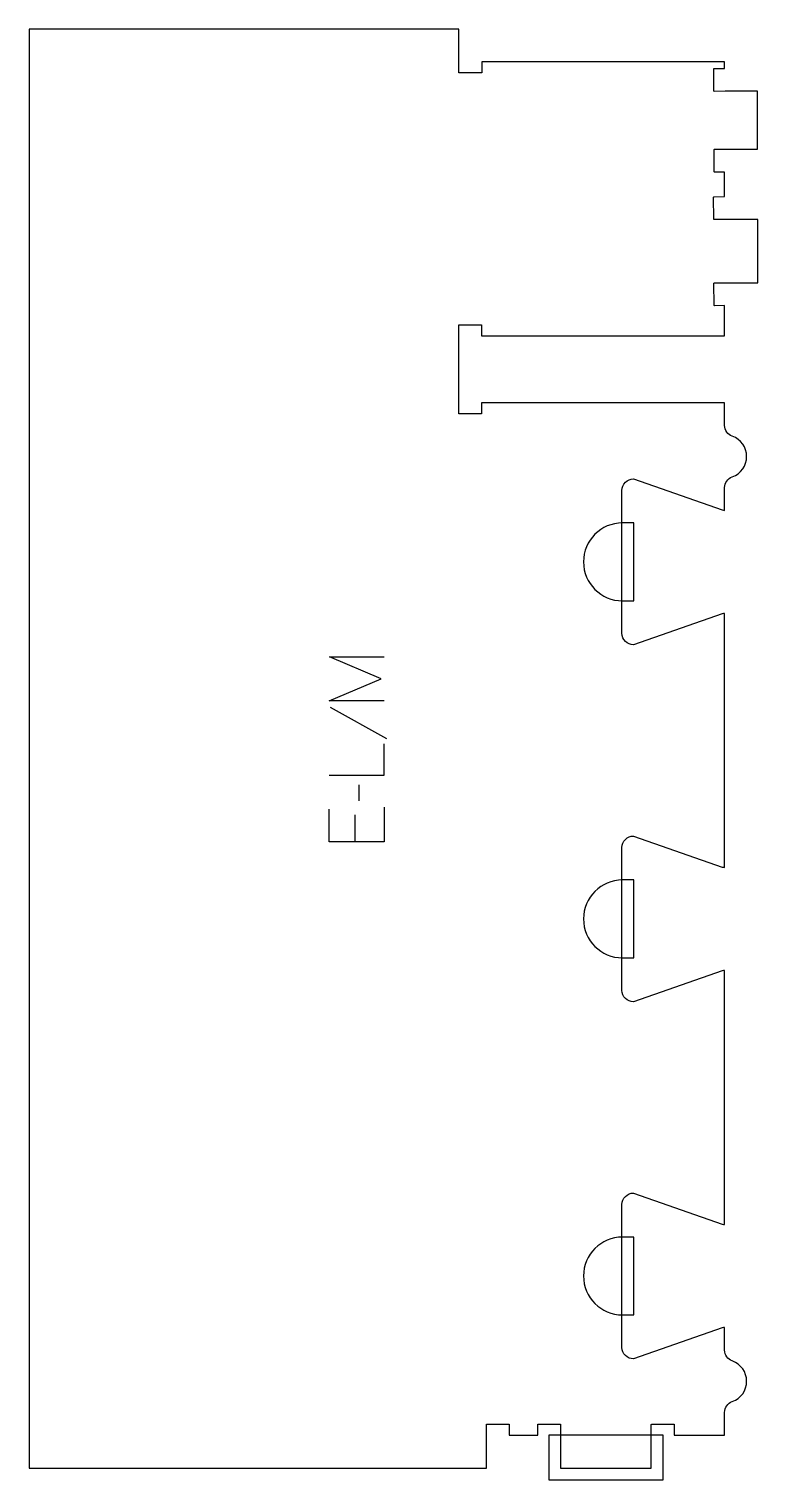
# Model space of a CAD drawing. Extents: x 0 to 398, y -6 to 786.
import ezdxf

# ---------------------------------------------------------------- set-up
doc = ezdxf.new("R2010")
doc.units = 0
for name, color, linetype in [('1_ANYTOOL_1MMDEEP_LABELS_S', 2, 'CONTINUOUS'), ('4_ANYTOOL_CUTTHROUGH_OUTSI', 5, 'CONTINUOUS'), ('5_ANYTOOL_HALF_MILL_9MM_IN', 3, 'CONTINUOUS')]:
    doc.layers.add(name, color=color, linetype=linetype)

msp = doc.modelspace()

# ---------------------------------------------------------------- linework, layer by layer
at = {"layer": '1_ANYTOOL_1MMDEEP_LABELS_S'}
for p, q in [((164.22957, 415.378999), (195.000999, 398.193284)), ((179.872428, 372.993284), (179.958142, 364.20757)), ((177.686713, 356.493284), (177.686713, 341.836141))]:
    msp.add_line(p, q, dxfattribs=at)
for points in [[(193.758142, 418.80757), (163.758142, 418.80757), (192.12957, 430.80757), (163.886713, 442.80757), (193.758142, 442.80757)], [(163.758142, 378.136141), (193.758142, 378.136141), (193.758142, 395.236141)], [(193.758142, 360.778999), (193.758142, 341.836141), (163.758142, 341.836141), (163.758142, 359.664713)]]:
    msp.add_lwpolyline(points, dxfattribs=at)
at = {"layer": '4_ANYTOOL_CUTTHROUGH_OUTSI'}
msp.add_lwpolyline([(379.499993, 617.999892), (379.499993, 634.499976), (373.969779, 634.485551, -0.414214), (373.719128, 634.734898), (373.687826, 646.734857, -0.414214), (373.937173, 646.985508), (397.686626, 647.047459), (397.532352, 681.547259), (373.781968, 681.485306, -0.414214), (373.531316, 681.734653), (373.500014, 693.734612, -0.414214), (373.749361, 693.985263), (379.499993, 694.000264), (379.499993, 707.411106), (374.04546, 707.396142, -0.414253), (373.794775, 707.645489), (373.763473, 719.645449, -0.414178), (374.01279, 719.8961), (379.749331, 719.911751), (397.374728, 719.957064), (397.374728, 751.546012), (379.857592, 751.500548), (373.857614, 751.484897, -0.414214), (373.606963, 751.734244), (373.575661, 763.734204, -0.414204), (373.824999, 763.984855), (379.499993, 763.999847), (379.499993, 767.500347), (247, 767.500347), (247, 761.750347, -0.414214), (246.75, 761.500347), (234.75, 761.500347, -0.414214), (234.5, 761.750347), (234.5, 785.500347), (0, 785.500347), (0, 0.000347), (249.5, 0.000347), (249.5, 23.750347, -0.414214), (249.75, 24.000347), (261.75, 24.000347, -0.414214), (262, 23.750347), (262, 18.000341), (277.500001, 18.000005), (277.500001, 23.75, -0.414214), (277.750001, 24), (289.750001, 24, -0.414214), (290.000001, 23.75), (290.000001, 0), (339.500001, 0), (339.500001, 23.75, -0.414214), (339.750001, 24), (351.750001, 24, -0.414214), (352.000001, 23.75), (352.000001, 17.999995), (379.499993, 17.999436), (379.499993, 30.403869, -0.317837), (383.66666, 36.296425, 0.707107), (383.66666, 58.452438, -0.317837), (379.499993, 64.344994), (379.499993, 76.74391, 0.06141), (378.105123, 76.509), (329.832581, 59.613467, -0.084368), (329.749993, 59.599431, -0.414214), (323.499993, 65.849431), (323.499993, 143.849431, -0.414214), (329.749993, 150.099431, -0.084368), (329.832581, 150.085396), (378.116188, 133.186283, 0.0608), (379.499993, 132.954952), (379.499993, 271.64391, 0.06141), (378.105123, 271.409), (329.832581, 254.513467, -0.084368), (329.749993, 254.499431, -0.414214), (323.499993, 260.749431), (323.499993, 338.749431, -0.414214), (329.749993, 344.999431, -0.084368), (329.832581, 344.985396), (378.116188, 328.086283, 0.0608), (379.499993, 327.854952), (379.499993, 466.545823, 0.06141), (378.105123, 466.310912), (329.832581, 449.415379, -0.084368), (329.749993, 449.401344, -0.414214), (323.499993, 455.651344), (323.499993, 533.651344, -0.414214), (329.749993, 539.901344, -0.084368), (329.832581, 539.887308), (378.116188, 522.988195, 0.0608), (379.499993, 522.756865), (379.499993, 535.155761, -0.317837), (383.66666, 541.048317, 0.707107), (383.66666, 563.20433, -0.317837), (379.499993, 569.09656), (379.467637, 581.500725), (246.92004, 581.500348), (246.92004, 575.750347, -0.414214), (246.67004, 575.500347), (234.67004, 575.500347, -0.414214), (234.42004, 575.750347), (234.42004, 623.750347, -0.414214), (234.67004, 624.000347), (246.67004, 624.000347, -0.414214), (246.92004, 623.750347), (246.92004, 618.000346)], format="xyb", close=True, dxfattribs=at)
at = {"layer": '5_ANYTOOL_HALF_MILL_9MM_IN'}
for points in [[(323.999993, 515.901344), (323.749993, 515.901344, 1), (323.749993, 473.401344), (329.999993, 473.401344), (329.999993, 515.901344)], [(323.999993, 320.999431), (323.749993, 320.999431, 1), (323.749993, 278.499431), (329.999993, 278.499431), (329.999993, 320.999431)], [(323.999993, 126.099431), (323.749993, 126.099431, 1), (323.749993, 83.599431), (329.999993, 83.599431), (329.999993, 126.099431)]]:
    msp.add_lwpolyline(points, format="xyb", close=True, dxfattribs=at)
msp.add_lwpolyline([(340.000001, 18), (289.500001, 18), (283.500001, 18), (283.500001, -6.5), (289.760001, -6.5), (339.740001, -6.5), (346.000001, -6.5), (346.000001, 18)], close=True, dxfattribs=at)

doc.saveas('drawing.dxf')
